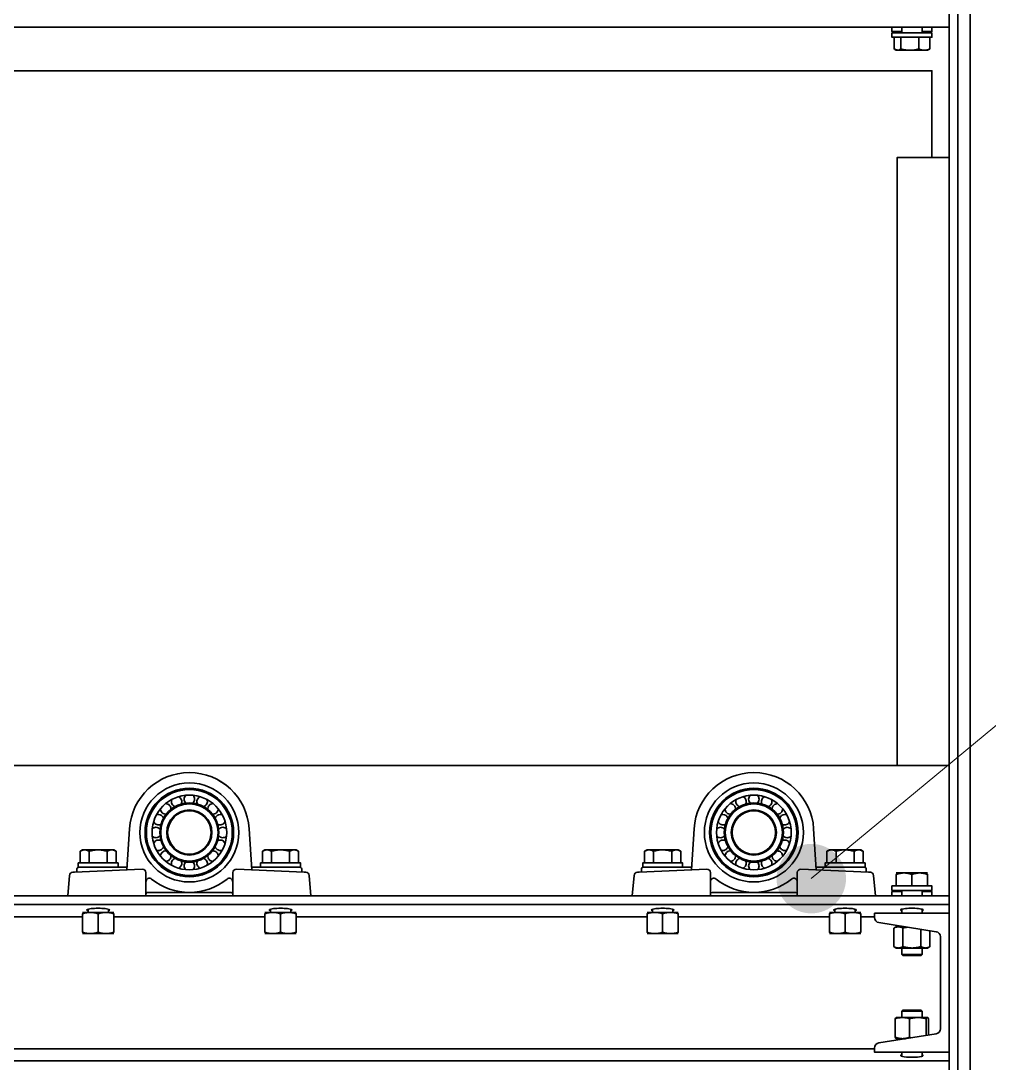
# Model space of a CAD drawing. Header units: millimetres. Extents: x -8400 to 8400, y -5940 to 5940.
# Drawn here: x -2306 to -1748, y 1444 to 2044 of the extents above; entities that cross this region are included whole.
import ezdxf

# ---------------------------------------------------------------- set-up
doc = ezdxf.new("R2010")
doc.units = ezdxf.units.MM
doc.layers.add('粗实线层', color=7, linetype='Continuous', lineweight=35)
doc.layers.add('细实线层', color=7, linetype='Continuous', lineweight=18)

# ---------------------------------------------------------------- blocks, each defined once
blk = doc.blocks.new('*X9')
at = {"layer": '细实线层', "lineweight": 18}
h = blk.add_hatch(color=0, dxfattribs=at)
edge = h.paths.add_edge_path(flags=0)
edge.add_arc((0, 0), 20, 0, 360)
at = {"layer": '细实线层', "color": 0}
blk.add_line((0, 0), (561.6, 465.67), dxfattribs=at)

msp = doc.modelspace()

# ---------------------------------------------------------------- linework, layer by layer
at = {"layer": '粗实线层', "linetype": 'Continuous', "lineweight": 35}
for points in [[(-1771.342, -151.23), (-1771.342, 4440.77)], [(-1766.342, -151.23), (-1766.342, 4440.77)], [(-1759.342, -151.23), (-1759.342, 4440.77)], [(-5571.342, 2043.204), (-5571.342, 2040.77), (-1771.342, 2040.77), (-1771.342, 2043.204)], [(-1804.342, 2040.77), (-1804.342, 2038.27), (-1804.12, 2038.27), (-1803.465, 2038.27), (-1802.621, 2038.27), (-1801.525, 2038.27), (-1800.204, 2038.27), (-1798.692, 2038.27)], [(-1798.692, 2040.771), (-1798.692, 2037.571)], [(-1786.991, 2037.571), (-1786.991, 2040.771)], [(-1786.991, 2038.27), (-1785.594, 2038.27), (-1784.355, 2038.27), (-1783.303, 2038.27), (-1782.459, 2038.27), (-1781.843, 2038.27), (-1781.468, 2038.27), (-1781.342, 2038.27), (-1781.342, 2040.77)], [(-1803.146, 2037.57), (-1803.146, 2038.27)], [(-1801.156, 2027.57), (-1801.407, 2027.584), (-1801.658, 2027.626), (-1801.909, 2027.693), (-1802.158, 2027.786), (-1802.283, 2027.841), (-1802.407, 2027.902), (-1802.469, 2027.935), (-1802.531, 2027.969), (-1802.593, 2028.004), (-1802.655, 2028.041), (-1802.902, 2028.199), (-1803.146, 2028.374), (-1803.146, 2035.07)], [(-1799.165, 2037.57), (-1799.165, 2038.27)], [(-1788.861, 2035.07), (-1788.861, 2028.374), (-1790.13, 2028.041), (-1791.411, 2027.787), (-1792.056, 2027.694), (-1792.704, 2027.626), (-1793.357, 2027.584), (-1794.013, 2027.57), (-1794.177, 2027.571), (-1794.341, 2027.574), (-1794.424, 2027.576), (-1794.506, 2027.578), (-1794.588, 2027.581), (-1794.67, 2027.584), (-1794.998, 2027.602), (-1795.324, 2027.626), (-1795.973, 2027.694), (-1796.619, 2027.787), (-1797.899, 2028.042), (-1799.165, 2028.374), (-1799.165, 2035.07)], [(-1782.538, 2028.374), (-1782.78, 2028.2), (-1783.024, 2028.044), (-1783.27, 2027.906), (-1783.518, 2027.789), (-1783.643, 2027.739), (-1783.769, 2027.695), (-1783.832, 2027.675), (-1783.895, 2027.657), (-1783.927, 2027.649), (-1783.958, 2027.641), (-1783.99, 2027.633), (-1784.022, 2027.626), (-1784.275, 2027.584), (-1784.528, 2027.57), (-1784.056, 2027.57), (-1783.851, 2027.57), (-1783.919, 2027.57), (-1784.257, 2027.57), (-1784.857, 2027.57), (-1785.7, 2027.57), (-1785.297, 2027.584), (-1784.896, 2027.626), (-1784.498, 2027.694), (-1784.102, 2027.787), (-1783.317, 2028.041), (-1782.538, 2028.374), (-1782.538, 2035.07)], [(-1782.538, 2037.57), (-1782.538, 2038.27)], [(-1803.146, 2028.374), (-1802.367, 2028.041), (-1801.581, 2027.787), (-1801.185, 2027.694), (-1800.787, 2027.626), (-1800.387, 2027.584), (-1799.984, 2027.57)], [(-1799.165, 2028.374), (-1799.407, 2028.2), (-1799.651, 2028.044), (-1799.897, 2027.906), (-1800.145, 2027.789), (-1800.27, 2027.739), (-1800.396, 2027.695), (-1800.459, 2027.675), (-1800.522, 2027.657), (-1800.554, 2027.649), (-1800.586, 2027.641), (-1800.617, 2027.633), (-1800.649, 2027.626), (-1800.902, 2027.584), (-1801.156, 2027.57), (-1800.431, 2027.57), (-1799.475, 2027.57), (-1798.318, 2027.57), (-1796.995, 2027.57), (-1795.545, 2027.57), (-1794.013, 2027.57), (-1792.446, 2027.57), (-1790.89, 2027.57), (-1789.394, 2027.57), (-1788.003, 2027.57), (-1786.759, 2027.57), (-1785.7, 2027.57), (-1785.8, 2027.571), (-1785.901, 2027.574), (-1785.952, 2027.576), (-1786.002, 2027.578), (-1786.052, 2027.581), (-1786.103, 2027.584), (-1786.304, 2027.602), (-1786.504, 2027.626), (-1786.902, 2027.694), (-1787.299, 2027.787), (-1788.084, 2028.042), (-1788.861, 2028.374)], [(-1802.585, 2028), (-1801.842, 2027.57)], [(-1783.842, 2027.57), (-1783.099, 2028)], [(-1781.342, 1965.764), (-1781.342, 2015.771), (-2671.351, 2015.771)], [(-1771.342, 1965.77), (-1801.342, 1965.77), (-1801.342, 1615.77), (-1771.342, 1615.77)], [(-2671.351, 1615.77), (-1801.358, 1615.77)], [(-2271.734, 1559.77), (-2271.734, 1566.467), (-2271.094, 1566.8), (-2270.449, 1567.054), (-2270.123, 1567.147), (-2269.796, 1567.215), (-2269.467, 1567.256), (-2269.136, 1567.27), (-2269.053, 1567.269), (-2268.971, 1567.267), (-2268.929, 1567.265), (-2268.888, 1567.262), (-2268.846, 1567.26), (-2268.805, 1567.256), (-2268.64, 1567.239), (-2268.475, 1567.214), (-2268.147, 1567.146), (-2267.822, 1567.053), (-2267.177, 1566.799), (-2266.538, 1566.467), (-2266.538, 1559.77)], [(-2250.95, 1566.467), (-2252.342, 1567.27), (-2252.479, 1567.27), (-2252.885, 1567.27), (-2253.548, 1567.27), (-2254.448, 1567.27), (-2255.557, 1567.27), (-2256.842, 1567.27), (-2258.264, 1567.27), (-2259.779, 1567.27), (-2261.342, 1567.27), (-2262.905, 1567.27), (-2264.42, 1567.27), (-2265.842, 1567.27), (-2267.127, 1567.27), (-2268.236, 1567.27), (-2269.136, 1567.27), (-2269.799, 1567.27), (-2270.205, 1567.27), (-2270.342, 1567.27), (-2271.734, 1566.467)], [(-2266.538, 1566.467), (-2265.901, 1566.642), (-2265.258, 1566.8), (-2265.096, 1566.836), (-2264.934, 1566.872), (-2264.772, 1566.906), (-2264.61, 1566.939), (-2264.285, 1566.999), (-2263.96, 1567.055), (-2263.308, 1567.148), (-2262.655, 1567.215), (-2261.999, 1567.256), (-2261.342, 1567.27), (-2260.682, 1567.256), (-2260.02, 1567.214), (-2259.937, 1567.207), (-2259.854, 1567.2), (-2259.771, 1567.192), (-2259.689, 1567.183), (-2259.524, 1567.166), (-2259.359, 1567.146), (-2259.031, 1567.102), (-2258.705, 1567.052), (-2258.057, 1566.935), (-2257.415, 1566.797), (-2256.778, 1566.641), (-2256.146, 1566.467), (-2256.146, 1559.77)], [(-2256.146, 1566.467), (-2255.506, 1566.8), (-2254.86, 1567.054), (-2254.535, 1567.147), (-2254.208, 1567.215), (-2253.879, 1567.256), (-2253.548, 1567.27), (-2253.465, 1567.269), (-2253.382, 1567.267), (-2253.341, 1567.265), (-2253.299, 1567.262), (-2253.258, 1567.26), (-2253.216, 1567.256), (-2253.051, 1567.239), (-2252.887, 1567.214), (-2252.559, 1567.146), (-2252.234, 1567.053), (-2251.588, 1566.799), (-2250.95, 1566.467), (-2250.95, 1559.77)], [(-2166.734, 1559.77), (-2166.734, 1566.467), (-2166.094, 1566.8), (-2165.448, 1567.054), (-2165.123, 1567.147), (-2164.796, 1567.215), (-2164.467, 1567.256), (-2164.136, 1567.27), (-2164.053, 1567.269), (-2163.97, 1567.267), (-2163.929, 1567.265), (-2163.888, 1567.262), (-2163.846, 1567.26), (-2163.805, 1567.256), (-2163.64, 1567.239), (-2163.475, 1567.214), (-2163.147, 1567.146), (-2162.822, 1567.053), (-2162.177, 1566.799), (-2161.538, 1566.467), (-2161.538, 1559.77)], [(-2145.95, 1566.467), (-2147.342, 1567.27), (-2147.479, 1567.27), (-2147.885, 1567.27), (-2148.548, 1567.27), (-2149.447, 1567.27), (-2150.557, 1567.27), (-2151.842, 1567.27), (-2153.264, 1567.27), (-2154.779, 1567.27), (-2156.342, 1567.27), (-2157.905, 1567.27), (-2159.42, 1567.27), (-2160.842, 1567.27), (-2162.127, 1567.27), (-2163.236, 1567.27), (-2164.136, 1567.27), (-2164.799, 1567.27), (-2165.205, 1567.27), (-2165.342, 1567.27), (-2166.734, 1566.467)], [(-2161.538, 1566.467), (-2160.901, 1566.642), (-2160.258, 1566.8), (-2160.096, 1566.836), (-2159.934, 1566.872), (-2159.772, 1566.906), (-2159.61, 1566.939), (-2159.285, 1566.999), (-2158.96, 1567.055), (-2158.308, 1567.148), (-2157.655, 1567.215), (-2156.999, 1567.256), (-2156.342, 1567.27), (-2155.682, 1567.256), (-2155.02, 1567.214), (-2154.937, 1567.207), (-2154.854, 1567.2), (-2154.771, 1567.192), (-2154.688, 1567.183), (-2154.524, 1567.166), (-2154.359, 1567.146), (-2154.031, 1567.102), (-2153.705, 1567.052), (-2153.057, 1566.935), (-2152.415, 1566.797), (-2151.778, 1566.641), (-2151.146, 1566.467), (-2151.146, 1559.77)], [(-2151.146, 1566.467), (-2150.506, 1566.8), (-2149.86, 1567.054), (-2149.535, 1567.147), (-2149.208, 1567.215), (-2148.878, 1567.256), (-2148.548, 1567.27), (-2148.465, 1567.269), (-2148.382, 1567.267), (-2148.34, 1567.265), (-2148.299, 1567.262), (-2148.258, 1567.26), (-2148.216, 1567.256), (-2148.051, 1567.239), (-2147.887, 1567.214), (-2147.559, 1567.146), (-2147.234, 1567.053), (-2146.588, 1566.799), (-2145.95, 1566.467), (-2145.95, 1559.77)], [(-1946.734, 1566.467), (-1945.342, 1567.27), (-1945.205, 1567.27), (-1944.799, 1567.27), (-1944.136, 1567.27), (-1944.467, 1567.256), (-1944.796, 1567.215), (-1945.123, 1567.147), (-1945.448, 1567.054), (-1946.094, 1566.8), (-1946.734, 1566.467), (-1946.734, 1559.77)], [(-1925.95, 1559.77), (-1925.95, 1566.467), (-1926.588, 1566.799), (-1927.234, 1567.053), (-1927.559, 1567.146), (-1927.887, 1567.214), (-1928.051, 1567.239), (-1928.216, 1567.256), (-1928.258, 1567.26), (-1928.299, 1567.262), (-1928.341, 1567.265), (-1928.382, 1567.267), (-1928.465, 1567.269), (-1928.548, 1567.27), (-1929.447, 1567.27), (-1930.557, 1567.27), (-1931.842, 1567.27), (-1933.264, 1567.27), (-1934.779, 1567.27), (-1936.342, 1567.27), (-1937.905, 1567.27), (-1939.42, 1567.27), (-1940.842, 1567.27), (-1942.127, 1567.27), (-1943.236, 1567.27), (-1944.136, 1567.27), (-1944.053, 1567.269), (-1943.971, 1567.267), (-1943.929, 1567.265), (-1943.888, 1567.262), (-1943.846, 1567.26), (-1943.805, 1567.256), (-1943.64, 1567.239), (-1943.475, 1567.214), (-1943.147, 1567.146), (-1942.822, 1567.053), (-1942.177, 1566.799), (-1941.538, 1566.467), (-1941.538, 1559.77)], [(-1941.538, 1566.467), (-1940.901, 1566.642), (-1940.258, 1566.8), (-1940.096, 1566.836), (-1939.934, 1566.872), (-1939.772, 1566.906), (-1939.61, 1566.939), (-1939.285, 1566.999), (-1938.96, 1567.055), (-1938.308, 1567.148), (-1937.655, 1567.215), (-1937, 1567.256), (-1936.342, 1567.27), (-1935.682, 1567.256), (-1935.02, 1567.214), (-1934.937, 1567.207), (-1934.854, 1567.2), (-1934.771, 1567.192), (-1934.689, 1567.183), (-1934.524, 1567.166), (-1934.359, 1567.146), (-1934.031, 1567.102), (-1933.705, 1567.052), (-1933.057, 1566.935), (-1932.415, 1566.797), (-1931.778, 1566.641), (-1931.146, 1566.467)], [(-1925.95, 1566.467), (-1927.342, 1567.27), (-1927.479, 1567.27), (-1927.885, 1567.27), (-1928.548, 1567.27), (-1928.878, 1567.256), (-1929.208, 1567.215), (-1929.535, 1567.147), (-1929.86, 1567.054), (-1930.506, 1566.8), (-1931.146, 1566.467), (-1931.146, 1559.77)], [(-1826.146, 1566.467), (-1826.778, 1566.641), (-1827.415, 1566.797), (-1828.057, 1566.935), (-1828.705, 1567.052), (-1829.031, 1567.102), (-1829.359, 1567.146), (-1829.523, 1567.166), (-1829.689, 1567.183), (-1829.771, 1567.192), (-1829.854, 1567.2), (-1829.937, 1567.207), (-1830.02, 1567.214), (-1830.682, 1567.256), (-1831.342, 1567.27), (-1832.905, 1567.27), (-1834.42, 1567.27), (-1835.842, 1567.27), (-1837.127, 1567.27), (-1838.236, 1567.27), (-1839.136, 1567.27), (-1839.799, 1567.27), (-1840.205, 1567.27), (-1840.342, 1567.27), (-1841.734, 1566.467), (-1841.734, 1559.77)], [(-1841.734, 1566.467), (-1841.094, 1566.8), (-1840.448, 1567.054), (-1840.123, 1567.147), (-1839.796, 1567.215), (-1839.467, 1567.256), (-1839.136, 1567.27), (-1839.053, 1567.269), (-1838.97, 1567.267), (-1838.929, 1567.265), (-1838.888, 1567.262), (-1838.846, 1567.26), (-1838.805, 1567.256), (-1838.64, 1567.239), (-1838.475, 1567.214), (-1838.148, 1567.146), (-1837.822, 1567.053), (-1837.177, 1566.799), (-1836.538, 1566.467)], [(-1820.95, 1559.77), (-1820.95, 1566.467), (-1821.588, 1566.799), (-1822.234, 1567.053), (-1822.559, 1567.146), (-1822.887, 1567.214), (-1823.051, 1567.239), (-1823.216, 1567.256), (-1823.258, 1567.26), (-1823.299, 1567.262), (-1823.34, 1567.265), (-1823.382, 1567.267), (-1823.465, 1567.269), (-1823.548, 1567.27), (-1824.447, 1567.27), (-1825.557, 1567.27), (-1826.842, 1567.27), (-1828.264, 1567.27), (-1829.779, 1567.27), (-1831.342, 1567.27), (-1831.999, 1567.256), (-1832.655, 1567.215), (-1833.308, 1567.148), (-1833.96, 1567.055), (-1834.285, 1566.999), (-1834.61, 1566.939), (-1834.772, 1566.906), (-1834.934, 1566.872), (-1835.096, 1566.836), (-1835.258, 1566.8), (-1835.901, 1566.642), (-1836.538, 1566.467), (-1836.538, 1559.77)], [(-1820.95, 1566.467), (-1822.342, 1567.27), (-1822.479, 1567.27), (-1822.885, 1567.27), (-1823.548, 1567.27), (-1823.879, 1567.256), (-1824.208, 1567.215), (-1824.535, 1567.147), (-1824.86, 1567.054), (-1825.506, 1566.8), (-1826.146, 1566.467), (-1826.146, 1559.77)], [(-2211.842, 1560.537), (-2211.842, 1560.535)], [(-2211.681, 1560.509), (-2211.442, 1560.271), (-2211.337, 1560.271), (-2211.029, 1560.271), (-2210.545, 1560.271), (-2209.922, 1560.271), (-2209.212, 1560.271), (-2208.472, 1560.271), (-2207.762, 1560.271), (-2207.139, 1560.271), (-2206.655, 1560.271), (-2206.347, 1560.271), (-2206.242, 1560.271), (-2206.003, 1560.509)], [(-2205.842, 1560.535), (-2205.842, 1560.537), (-2205.842, 1560.537)], [(-1886.842, 1560.537), (-1886.842, 1560.535)], [(-1886.68, 1560.509), (-1886.442, 1560.271), (-1886.336, 1560.271), (-1886.029, 1560.271), (-1885.545, 1560.271), (-1884.922, 1560.271), (-1884.212, 1560.271), (-1883.472, 1560.271), (-1882.762, 1560.271), (-1882.139, 1560.271), (-1881.655, 1560.271), (-1881.347, 1560.271), (-1881.242, 1560.271), (-1881.003, 1560.509)], [(-1880.842, 1560.535), (-1880.842, 1560.537), (-1880.842, 1560.537)], [(-2274.902, 1554.414), (-2235.932, 1556.167)], [(-2244.661, 1557.27), (-2253.154, 1557.27), (-2254.352, 1557.27), (-2255.684, 1557.27), (-2257.126, 1557.27), (-2258.649, 1557.27), (-2260.224, 1557.27), (-2261.821, 1557.27), (-2263.409, 1557.27), (-2264.956, 1557.27), (-2266.434, 1557.27), (-2267.814, 1557.27), (-2269.069, 1557.27), (-2270.174, 1557.27), (-2271.109, 1557.27), (-2271.856, 1557.27), (-2272.4, 1557.27), (-2272.731, 1557.27), (-2272.842, 1557.27), (-2272.842, 1559.77), (-2272.735, 1559.77), (-2272.415, 1559.77), (-2271.89, 1559.77), (-2271.168, 1559.77), (-2270.262, 1559.77), (-2269.191, 1559.77), (-2267.974, 1559.77), (-2266.633, 1559.77), (-2265.193, 1559.77), (-2263.682, 1559.77), (-2262.127, 1559.77), (-2260.557, 1559.77), (-2259.002, 1559.77), (-2257.491, 1559.77), (-2256.051, 1559.77), (-2254.71, 1559.77), (-2253.492, 1559.77), (-2252.421, 1559.77), (-2251.516, 1559.77), (-2250.794, 1559.77), (-2250.268, 1559.77), (-2249.949, 1559.77), (-2249.842, 1559.77), (-2249.842, 1557.27)], [(-2244.661, 1557.27), (-2263.995, 1557.27)], [(-2233.842, 1540.77), (-2233.842, 1554.17)], [(-2183.842, 1554.17), (-2183.842, 1540.77)], [(-2173.022, 1557.27), (-2164.53, 1557.27), (-2163.332, 1557.27), (-2162, 1557.27), (-2160.558, 1557.27), (-2159.035, 1557.27), (-2157.459, 1557.27), (-2155.863, 1557.27), (-2154.275, 1557.27), (-2152.728, 1557.27), (-2151.25, 1557.27), (-2149.87, 1557.27), (-2148.615, 1557.27), (-2147.51, 1557.27), (-2146.574, 1557.27), (-2145.828, 1557.27), (-2145.284, 1557.27), (-2144.953, 1557.27), (-2144.842, 1557.27), (-2144.842, 1559.77), (-2144.949, 1559.77), (-2145.268, 1559.77), (-2145.794, 1559.77), (-2146.516, 1559.77), (-2147.421, 1559.77), (-2148.493, 1559.77), (-2149.71, 1559.77), (-2151.051, 1559.77), (-2152.491, 1559.77), (-2154.002, 1559.77), (-2155.557, 1559.77), (-2157.127, 1559.77), (-2158.682, 1559.77), (-2160.193, 1559.77), (-2161.633, 1559.77), (-2162.974, 1559.77), (-2164.191, 1559.77), (-2165.263, 1559.77), (-2166.168, 1559.77), (-2166.89, 1559.77), (-2167.416, 1559.77), (-2167.735, 1559.77), (-2167.842, 1559.77), (-2167.842, 1557.27)], [(-1949.902, 1554.414), (-1910.932, 1556.167)], [(-1924.842, 1557.27), (-1924.842, 1559.77), (-1924.949, 1559.77), (-1925.268, 1559.77), (-1925.794, 1559.77), (-1926.516, 1559.77), (-1927.421, 1559.77), (-1928.493, 1559.77), (-1929.71, 1559.77), (-1931.051, 1559.77), (-1932.491, 1559.77), (-1934.002, 1559.77), (-1935.557, 1559.77), (-1937.127, 1559.77), (-1938.682, 1559.77), (-1940.193, 1559.77), (-1941.633, 1559.77), (-1942.974, 1559.77), (-1944.191, 1559.77), (-1945.262, 1559.77), (-1946.168, 1559.77), (-1946.89, 1559.77), (-1947.416, 1559.77), (-1947.735, 1559.77), (-1947.842, 1559.77), (-1947.842, 1557.27), (-1947.731, 1557.27), (-1947.4, 1557.27), (-1946.856, 1557.27), (-1946.109, 1557.27), (-1945.174, 1557.27), (-1944.069, 1557.27), (-1942.814, 1557.27), (-1941.434, 1557.27), (-1939.956, 1557.27), (-1938.409, 1557.27), (-1936.821, 1557.27), (-1935.224, 1557.27), (-1933.649, 1557.27), (-1932.126, 1557.27), (-1930.684, 1557.27), (-1929.351, 1557.27), (-1928.154, 1557.27)], [(-1919.661, 1557.27), (-1938.996, 1557.27)], [(-1919.661, 1557.27), (-1928.154, 1557.27)], [(-1908.842, 1540.77), (-1908.842, 1554.17)], [(-1858.842, 1554.17), (-1858.842, 1540.77)], [(-1848.022, 1557.27), (-1839.53, 1557.27), (-1838.332, 1557.27), (-1837, 1557.27), (-1835.558, 1557.27), (-1834.035, 1557.27), (-1832.459, 1557.27), (-1830.863, 1557.27), (-1829.275, 1557.27), (-1827.728, 1557.27), (-1826.25, 1557.27), (-1824.87, 1557.27), (-1823.615, 1557.27), (-1822.51, 1557.27), (-1821.574, 1557.27), (-1820.828, 1557.27), (-1820.284, 1557.27), (-1819.953, 1557.27), (-1819.842, 1557.27), (-1819.842, 1559.77), (-1819.949, 1559.77), (-1820.268, 1559.77), (-1820.794, 1559.77), (-1821.516, 1559.77), (-1822.421, 1559.77), (-1823.493, 1559.77), (-1824.71, 1559.77), (-1826.051, 1559.77), (-1827.491, 1559.77), (-1829.002, 1559.77), (-1830.557, 1559.77), (-1832.127, 1559.77), (-1833.682, 1559.77), (-1835.193, 1559.77), (-1836.632, 1559.77), (-1837.974, 1559.77), (-1839.191, 1559.77), (-1840.263, 1559.77), (-1841.168, 1559.77), (-1841.89, 1559.77), (-1842.415, 1559.77), (-1842.735, 1559.77), (-1842.842, 1559.77), (-1842.842, 1557.27)], [(-1828.688, 1557.27), (-1848.022, 1557.27)], [(-2277.812, 1552.544), (-2278.842, 1540.77)], [(-2138.842, 1540.77), (-2139.872, 1552.544)], [(-1813.842, 1540.77), (-1814.872, 1552.544)], [(-1801.842, 1553.97), (-1801.705, 1553.97), (-1801.299, 1553.97), (-1800.636, 1553.97), (-1799.736, 1553.97), (-1798.627, 1553.97), (-1797.342, 1553.97), (-1797.915, 1553.956), (-1798.485, 1553.915), (-1799.051, 1553.847), (-1799.615, 1553.754), (-1800.733, 1553.5), (-1801.842, 1553.166), (-1801.842, 1546.47)], [(-1792.842, 1553.166), (-1792.842, 1546.47)], [(-1783.842, 1553.97), (-1783.979, 1553.97), (-1784.385, 1553.97), (-1785.048, 1553.97), (-1785.948, 1553.97), (-1787.057, 1553.97), (-1788.342, 1553.97), (-1788.198, 1553.969), (-1788.055, 1553.967), (-1787.983, 1553.965), (-1787.911, 1553.962), (-1787.84, 1553.959), (-1787.768, 1553.956), (-1787.482, 1553.939), (-1787.197, 1553.914), (-1786.629, 1553.846), (-1786.066, 1553.753), (-1784.948, 1553.499), (-1783.842, 1553.166), (-1783.842, 1546.47)], [(-1798.692, 1543.27), (-1800.09, 1543.27), (-1801.328, 1543.27), (-1802.381, 1543.27), (-1803.225, 1543.27), (-1803.841, 1543.27), (-1804.216, 1543.27), (-1804.342, 1543.27), (-1804.342, 1540.77)], [(-1801.842, 1543.97), (-1801.842, 1543.27)], [(-1798.692, 1543.97), (-1798.692, 1540.77)], [(-1786.991, 1540.77), (-1786.991, 1543.97)], [(-1781.342, 1540.77), (-1781.342, 1543.27), (-1781.468, 1543.27), (-1781.843, 1543.27), (-1782.459, 1543.27), (-1783.303, 1543.27), (-1784.355, 1543.27), (-1785.594, 1543.27), (-1786.991, 1543.27)], [(-1783.842, 1543.97), (-1783.842, 1543.27)], [(-1771.342, 1538.337), (-1771.342, 1540.77), (-5571.342, 1540.77), (-5571.342, 1538.337)], [(-5571.342, 1535.77), (-1771.342, 1535.77)], [(-2261.342, 1530.466), (-2262.451, 1530.8), (-2263.569, 1531.054), (-2264.132, 1531.147), (-2264.699, 1531.215), (-2265.269, 1531.256), (-2265.842, 1531.27), (-2265.985, 1531.27), (-2266.129, 1531.267), (-2266.201, 1531.265), (-2266.273, 1531.263), (-2266.344, 1531.26), (-2266.416, 1531.256), (-2266.702, 1531.239), (-2266.987, 1531.215), (-2267.554, 1531.146), (-2268.118, 1531.054), (-2269.236, 1530.799), (-2270.342, 1530.466), (-2270.342, 1519.874), (-2269.233, 1519.541), (-2268.115, 1519.287), (-2267.551, 1519.194), (-2266.985, 1519.126), (-2266.415, 1519.084), (-2265.842, 1519.07), (-2264.42, 1519.07), (-2262.905, 1519.07), (-2261.342, 1519.07), (-2259.779, 1519.07), (-2258.264, 1519.07), (-2256.842, 1519.07), (-2255.557, 1519.07), (-2254.448, 1519.07), (-2253.548, 1519.07), (-2252.885, 1519.07), (-2252.479, 1519.07), (-2252.342, 1519.07)], [(-2270.342, 1531.27), (-2270.205, 1531.27), (-2269.799, 1531.27), (-2269.136, 1531.27), (-2268.236, 1531.27), (-2267.127, 1531.27), (-2265.842, 1531.27), (-2264.42, 1531.27), (-2262.905, 1531.27), (-2261.342, 1531.27), (-2259.779, 1531.27), (-2258.264, 1531.27), (-2256.842, 1531.27), (-2256.985, 1531.27), (-2257.129, 1531.267), (-2257.201, 1531.265), (-2257.272, 1531.263), (-2257.344, 1531.26), (-2257.416, 1531.256), (-2257.702, 1531.239), (-2257.987, 1531.215), (-2258.554, 1531.146), (-2259.118, 1531.054), (-2260.235, 1530.799), (-2261.342, 1530.466), (-2261.342, 1519.874), (-2262.448, 1519.541), (-2263.566, 1519.287), (-2264.13, 1519.194), (-2264.697, 1519.126), (-2264.982, 1519.102), (-2265.268, 1519.084), (-2265.34, 1519.081), (-2265.411, 1519.078), (-2265.483, 1519.076), (-2265.555, 1519.074), (-2265.699, 1519.071), (-2265.842, 1519.07), (-2267.127, 1519.07), (-2268.236, 1519.07), (-2269.136, 1519.07), (-2269.799, 1519.07), (-2270.205, 1519.07), (-2270.342, 1519.07)], [(-2267.192, 1533.082), (-2267.192, 1531.27)], [(-2261.342, 1519.874), (-2260.233, 1519.541), (-2259.115, 1519.287), (-2258.552, 1519.194), (-2257.985, 1519.126), (-2257.415, 1519.084), (-2256.842, 1519.07), (-2256.699, 1519.071), (-2256.555, 1519.074), (-2256.483, 1519.076), (-2256.411, 1519.078), (-2256.34, 1519.081), (-2256.268, 1519.084), (-2255.982, 1519.102), (-2255.697, 1519.126), (-2255.13, 1519.194), (-2254.566, 1519.287), (-2253.448, 1519.541), (-2252.342, 1519.874), (-2252.342, 1530.466), (-2253.45, 1530.8), (-2254.569, 1531.054), (-2255.132, 1531.147), (-2255.699, 1531.215), (-2256.269, 1531.256), (-2256.842, 1531.27), (-2255.557, 1531.27), (-2254.448, 1531.27), (-2253.548, 1531.27), (-2252.885, 1531.27), (-2252.479, 1531.27), (-2252.342, 1531.27)], [(-2255.491, 1531.27), (-2255.491, 1533.082)], [(-2147.342, 1531.27), (-2147.479, 1531.27), (-2147.885, 1531.27), (-2148.548, 1531.27), (-2149.447, 1531.27), (-2150.557, 1531.27), (-2151.842, 1531.27), (-2151.269, 1531.256), (-2150.699, 1531.215), (-2150.132, 1531.147), (-2149.569, 1531.054), (-2148.451, 1530.8), (-2147.342, 1530.466), (-2147.342, 1519.874), (-2148.448, 1519.541), (-2149.566, 1519.287), (-2150.13, 1519.194), (-2150.697, 1519.126), (-2150.982, 1519.102), (-2151.268, 1519.084), (-2151.34, 1519.081), (-2151.411, 1519.078), (-2151.483, 1519.076), (-2151.555, 1519.074), (-2151.699, 1519.071), (-2151.842, 1519.07), (-2153.264, 1519.07), (-2154.779, 1519.07), (-2156.342, 1519.07), (-2157.905, 1519.07), (-2159.42, 1519.07), (-2160.842, 1519.07), (-2160.698, 1519.071), (-2160.555, 1519.074), (-2160.483, 1519.076), (-2160.411, 1519.078), (-2160.34, 1519.081), (-2160.268, 1519.084), (-2159.982, 1519.102), (-2159.697, 1519.126), (-2159.13, 1519.194), (-2158.566, 1519.287), (-2157.448, 1519.541), (-2156.342, 1519.874), (-2156.342, 1530.466), (-2155.235, 1530.799), (-2154.118, 1531.054), (-2153.554, 1531.146), (-2152.987, 1531.215), (-2152.702, 1531.239), (-2152.416, 1531.256), (-2152.344, 1531.26), (-2152.272, 1531.263), (-2152.201, 1531.265), (-2152.129, 1531.267), (-2151.985, 1531.27), (-2151.842, 1531.27), (-2153.264, 1531.27), (-2154.779, 1531.27), (-2156.342, 1531.27), (-2157.905, 1531.27), (-2159.42, 1531.27), (-2160.842, 1531.27), (-2162.127, 1531.27), (-2163.236, 1531.27), (-2164.136, 1531.27), (-2164.799, 1531.27), (-2165.205, 1531.27), (-2165.342, 1531.27)], [(-2156.342, 1530.466), (-2157.45, 1530.8), (-2158.569, 1531.054), (-2159.132, 1531.147), (-2159.699, 1531.215), (-2160.268, 1531.256), (-2160.842, 1531.27), (-2160.985, 1531.27), (-2161.129, 1531.267), (-2161.201, 1531.265), (-2161.272, 1531.263), (-2161.344, 1531.26), (-2161.416, 1531.256), (-2161.702, 1531.239), (-2161.987, 1531.215), (-2162.554, 1531.146), (-2163.118, 1531.054), (-2164.236, 1530.799), (-2165.342, 1530.466), (-2165.342, 1519.874), (-2164.233, 1519.541), (-2163.115, 1519.287), (-2162.552, 1519.194), (-2161.985, 1519.126), (-2161.415, 1519.084), (-2160.842, 1519.07), (-2162.127, 1519.07), (-2163.236, 1519.07), (-2164.136, 1519.07), (-2164.799, 1519.07), (-2165.205, 1519.07), (-2165.342, 1519.07)], [(-2162.192, 1533.082), (-2162.192, 1531.27)], [(-2150.491, 1531.27), (-2150.491, 1533.082)], [(-1945.342, 1531.27), (-1945.205, 1531.27), (-1944.799, 1531.27), (-1944.136, 1531.27), (-1943.236, 1531.27), (-1942.127, 1531.27), (-1940.842, 1531.27), (-1940.985, 1531.27), (-1941.129, 1531.267), (-1941.2, 1531.265), (-1941.272, 1531.263), (-1941.344, 1531.26), (-1941.416, 1531.256), (-1941.702, 1531.239), (-1941.987, 1531.215), (-1942.554, 1531.146), (-1943.118, 1531.054), (-1944.236, 1530.799), (-1945.342, 1530.466), (-1945.342, 1519.874), (-1944.233, 1519.541), (-1943.115, 1519.287), (-1942.552, 1519.194), (-1941.985, 1519.126), (-1941.415, 1519.084), (-1940.842, 1519.07), (-1942.127, 1519.07), (-1943.236, 1519.07), (-1944.136, 1519.07), (-1944.799, 1519.07), (-1945.205, 1519.07), (-1945.342, 1519.07)], [(-1942.192, 1533.082), (-1942.192, 1531.27)], [(-1927.342, 1531.27), (-1927.479, 1531.27), (-1927.885, 1531.27), (-1928.548, 1531.27), (-1929.447, 1531.27), (-1930.557, 1531.27), (-1931.842, 1531.27), (-1931.269, 1531.256), (-1930.699, 1531.215), (-1930.132, 1531.147), (-1929.569, 1531.054), (-1928.45, 1530.8), (-1927.342, 1530.466), (-1927.342, 1519.874), (-1928.448, 1519.541), (-1929.566, 1519.287), (-1930.13, 1519.194), (-1930.697, 1519.126), (-1930.982, 1519.102), (-1931.268, 1519.084), (-1931.34, 1519.081), (-1931.412, 1519.078), (-1931.483, 1519.076), (-1931.555, 1519.074), (-1931.699, 1519.071), (-1931.842, 1519.07), (-1933.264, 1519.07), (-1934.779, 1519.07), (-1936.342, 1519.07), (-1937.905, 1519.07), (-1939.42, 1519.07), (-1940.842, 1519.07), (-1940.698, 1519.071), (-1940.555, 1519.074), (-1940.483, 1519.076), (-1940.411, 1519.078), (-1940.34, 1519.081), (-1940.268, 1519.084), (-1939.982, 1519.102), (-1939.697, 1519.126), (-1939.13, 1519.194), (-1938.566, 1519.287), (-1937.448, 1519.541), (-1936.342, 1519.874)], [(-1936.342, 1530.466), (-1936.342, 1519.874), (-1935.233, 1519.541), (-1934.115, 1519.287), (-1933.552, 1519.194), (-1932.985, 1519.126), (-1932.415, 1519.084), (-1931.842, 1519.07), (-1930.557, 1519.07), (-1929.447, 1519.07), (-1928.548, 1519.07), (-1927.885, 1519.07), (-1927.479, 1519.07), (-1927.342, 1519.07)], [(-1930.491, 1531.27), (-1930.491, 1533.082)], [(-1840.342, 1531.27), (-1840.205, 1531.27), (-1839.799, 1531.27), (-1839.136, 1531.27), (-1838.236, 1531.27), (-1837.127, 1531.27), (-1835.842, 1531.27), (-1835.985, 1531.27), (-1836.129, 1531.267), (-1836.201, 1531.265), (-1836.272, 1531.263), (-1836.344, 1531.26), (-1836.416, 1531.256), (-1836.702, 1531.239), (-1836.987, 1531.215), (-1837.554, 1531.146), (-1838.118, 1531.054), (-1839.235, 1530.799), (-1840.342, 1530.466), (-1840.342, 1519.874), (-1839.233, 1519.541), (-1838.115, 1519.287), (-1837.552, 1519.194), (-1836.985, 1519.126), (-1836.415, 1519.084), (-1835.842, 1519.07), (-1835.698, 1519.071), (-1835.555, 1519.074), (-1835.483, 1519.076), (-1835.411, 1519.078), (-1835.34, 1519.081), (-1835.268, 1519.084), (-1834.982, 1519.102), (-1834.697, 1519.126), (-1834.13, 1519.194), (-1833.566, 1519.287), (-1832.448, 1519.541), (-1831.342, 1519.874)], [(-1837.192, 1533.082), (-1837.192, 1531.27)], [(-1831.342, 1530.466), (-1832.45, 1530.8), (-1833.569, 1531.054), (-1834.132, 1531.147), (-1834.699, 1531.215), (-1835.269, 1531.256), (-1835.842, 1531.27), (-1834.42, 1531.27), (-1832.905, 1531.27), (-1831.342, 1531.27), (-1829.779, 1531.27), (-1828.264, 1531.27), (-1826.842, 1531.27), (-1825.557, 1531.27), (-1824.447, 1531.27), (-1823.548, 1531.27), (-1822.885, 1531.27), (-1822.479, 1531.27), (-1822.342, 1531.27)], [(-1825.491, 1531.27), (-1825.491, 1533.082)], [(-1798.693, 1532.195), (-1799.098, 1532.362), (-1799.31, 1532.538), (-1799.323, 1532.716), (-1799.136, 1532.892), (-1798.755, 1533.061), (-1798.192, 1533.216), (-1797.464, 1533.354), (-1796.593, 1533.469), (-1795.608, 1533.559), (-1794.536, 1533.621), (-1793.412, 1533.652), (-1792.271, 1533.652), (-1791.148, 1533.621), (-1790.076, 1533.559), (-1789.09, 1533.469), (-1788.22, 1533.354), (-1787.492, 1533.216), (-1786.928, 1533.061), (-1786.548, 1532.892), (-1786.361, 1532.716), (-1786.374, 1532.538), (-1786.586, 1532.362), (-1786.991, 1532.195)], [(-1798.692, 1533.081), (-1798.692, 1530.77)], [(-1786.991, 1530.77), (-1786.991, 1533.081)], [(-2472.383, 1528.77), (-2270.389, 1528.77)], [(-2252.398, 1528.77), (-2165.354, 1528.77)], [(-2147.364, 1528.77), (-1945.37, 1528.77)], [(-1927.379, 1528.77), (-1840.395, 1528.77)], [(-1822.345, 1528.77), (-1814.389, 1528.77)], [(-2156.342, 1519.874), (-2155.233, 1519.541), (-2154.115, 1519.287), (-2153.551, 1519.194), (-2152.985, 1519.126), (-2152.415, 1519.084), (-2151.842, 1519.07), (-2150.557, 1519.07), (-2149.447, 1519.07), (-2148.548, 1519.07), (-2147.885, 1519.07), (-2147.479, 1519.07), (-2147.342, 1519.07)], [(-1822.342, 1519.07), (-1822.479, 1519.07), (-1822.885, 1519.07), (-1823.548, 1519.07), (-1824.447, 1519.07), (-1825.557, 1519.07), (-1826.842, 1519.07), (-1828.264, 1519.07), (-1829.779, 1519.07), (-1831.342, 1519.07), (-1832.905, 1519.07), (-1834.42, 1519.07), (-1835.842, 1519.07), (-1837.127, 1519.07), (-1838.236, 1519.07), (-1839.136, 1519.07), (-1839.799, 1519.07), (-1840.205, 1519.07), (-1840.342, 1519.07)], [(-1798.038, 1522.166), (-1798.678, 1522.5), (-1799.324, 1522.754), (-1799.649, 1522.847), (-1799.976, 1522.915), (-1800.305, 1522.956), (-1800.636, 1522.97), (-1800.719, 1522.969), (-1800.802, 1522.967), (-1800.843, 1522.965), (-1800.885, 1522.963), (-1800.926, 1522.96), (-1800.967, 1522.956), (-1801.133, 1522.939), (-1801.297, 1522.915), (-1801.625, 1522.846), (-1801.95, 1522.754), (-1802.596, 1522.499), (-1803.234, 1522.166), (-1803.234, 1511.574), (-1802.594, 1511.241), (-1801.949, 1510.987), (-1801.623, 1510.894), (-1801.296, 1510.826), (-1800.967, 1510.784), (-1800.636, 1510.77), (-1801.299, 1510.77), (-1801.705, 1510.77), (-1801.842, 1510.77), (-1803.234, 1511.574)], [(-1796.609, 1522.97), (-1797.817, 1522.97), (-1798.907, 1522.97), (-1799.854, 1522.97), (-1800.636, 1522.97), (-1801.299, 1522.97), (-1801.705, 1522.97), (-1801.842, 1522.97), (-1803.234, 1522.166)], [(-1798.692, 1523.3), (-1798.692, 1522.97)], [(-1795.344, 1522.773), (-1795.46, 1522.755), (-1795.785, 1522.7), (-1796.11, 1522.638), (-1796.272, 1522.606), (-1796.434, 1522.572), (-1796.596, 1522.537), (-1796.758, 1522.5), (-1797.401, 1522.342), (-1798.038, 1522.166), (-1798.038, 1511.574)], [(-1787.646, 1521.555), (-1787.646, 1511.574), (-1788.278, 1511.4), (-1788.915, 1511.244), (-1789.557, 1511.106), (-1790.205, 1510.989), (-1790.531, 1510.939), (-1790.859, 1510.895), (-1791.024, 1510.875), (-1791.189, 1510.857), (-1791.271, 1510.849), (-1791.354, 1510.841), (-1791.437, 1510.833), (-1791.52, 1510.826), (-1792.182, 1510.784), (-1792.842, 1510.77), (-1791.279, 1510.77), (-1789.764, 1510.77), (-1788.342, 1510.77), (-1787.057, 1510.77), (-1785.948, 1510.77), (-1785.048, 1510.77), (-1784.385, 1510.77), (-1783.979, 1510.77), (-1783.842, 1510.77), (-1782.449, 1511.574)], [(-1782.449, 1520.735), (-1782.449, 1511.574), (-1783.088, 1511.242), (-1783.734, 1510.988), (-1784.059, 1510.894), (-1784.387, 1510.826), (-1784.551, 1510.802), (-1784.716, 1510.784), (-1784.758, 1510.781), (-1784.799, 1510.778), (-1784.841, 1510.776), (-1784.882, 1510.774), (-1784.965, 1510.771), (-1785.048, 1510.77), (-1785.379, 1510.784), (-1785.707, 1510.826), (-1786.034, 1510.894), (-1786.36, 1510.987), (-1787.006, 1511.241), (-1787.646, 1511.574)], [(-1798.692, 1510.77), (-1798.692, 1507.055), (-1798.108, 1506.47), (-1797.992, 1506.47), (-1797.652, 1506.47), (-1797.102, 1506.47), (-1796.365, 1506.47), (-1795.475, 1506.47), (-1794.469, 1506.47), (-1793.392, 1506.47), (-1792.292, 1506.47), (-1791.215, 1506.47), (-1790.209, 1506.47), (-1789.319, 1506.47), (-1788.582, 1506.47), (-1788.031, 1506.47), (-1787.692, 1506.47), (-1787.576, 1506.47), (-1786.991, 1507.055), (-1786.991, 1510.77)], [(-1798.692, 1507.055), (-1798.58, 1507.055), (-1798.247, 1507.055), (-1797.706, 1507.055), (-1796.979, 1507.055), (-1796.092, 1507.055), (-1795.081, 1507.055), (-1793.983, 1507.055), (-1792.842, 1507.055), (-1791.701, 1507.055), (-1790.603, 1507.055), (-1789.592, 1507.055), (-1788.705, 1507.055), (-1787.977, 1507.055), (-1787.437, 1507.055), (-1787.104, 1507.055), (-1786.991, 1507.055)], [(-1802.442, 1459.374), (-1802.275, 1459.042), (-1802.107, 1458.787), (-1802.023, 1458.694), (-1801.937, 1458.626), (-1801.895, 1458.602), (-1801.852, 1458.584), (-1801.841, 1458.581), (-1801.83, 1458.578), (-1801.819, 1458.576), (-1801.808, 1458.574), (-1801.787, 1458.571), (-1801.765, 1458.57), (-1801.833, 1458.57), (-1801.628, 1458.57), (-1801.156, 1458.57), (-1800.431, 1458.57), (-1799.475, 1458.57), (-1798.318, 1458.57), (-1798.186, 1458.571), (-1798.055, 1458.574), (-1797.989, 1458.576), (-1797.923, 1458.578), (-1797.858, 1458.581), (-1797.792, 1458.584), (-1797.53, 1458.602), (-1797.269, 1458.626), (-1796.749, 1458.694), (-1796.232, 1458.787), (-1795.208, 1459.042), (-1794.194, 1459.374), (-1794.194, 1469.967), (-1793.606, 1470.142), (-1793.012, 1470.3), (-1792.862, 1470.337), (-1792.712, 1470.372), (-1792.563, 1470.406), (-1792.413, 1470.438), (-1792.113, 1470.5), (-1791.813, 1470.555), (-1791.211, 1470.648), (-1790.607, 1470.715), (-1790.002, 1470.757), (-1789.394, 1470.771), (-1790.89, 1470.771), (-1792.446, 1470.771), (-1794.013, 1470.771), (-1795.545, 1470.771), (-1796.995, 1470.771), (-1798.318, 1470.771), (-1799.475, 1470.771), (-1800.431, 1470.771), (-1801.156, 1470.771), (-1801.628, 1470.771), (-1801.833, 1470.771), (-1801.765, 1470.771), (-1801.851, 1470.756), (-1801.937, 1470.715), (-1802.022, 1470.647), (-1802.107, 1470.554), (-1802.275, 1470.3), (-1802.442, 1469.967), (-1801.428, 1470.299), (-1800.403, 1470.553), (-1799.887, 1470.646), (-1799.367, 1470.715), (-1799.106, 1470.739), (-1798.844, 1470.756), (-1798.778, 1470.76), (-1798.712, 1470.763), (-1798.647, 1470.765), (-1798.581, 1470.767), (-1798.449, 1470.769), (-1798.318, 1470.771), (-1797.793, 1470.756), (-1797.27, 1470.715), (-1796.751, 1470.647), (-1796.235, 1470.554), (-1795.21, 1470.3), (-1794.194, 1469.967)], [(-1786.991, 1470.771), (-1786.991, 1474.485), (-1787.576, 1475.07), (-1787.694, 1475.07), (-1788.04, 1475.07), (-1788.601, 1475.07), (-1789.35, 1475.07), (-1790.255, 1475.07), (-1791.275, 1475.07), (-1792.364, 1475.07), (-1793.475, 1475.07), (-1794.558, 1475.07), (-1795.564, 1475.07), (-1796.45, 1475.07), (-1797.174, 1475.07), (-1797.706, 1475.07), (-1798.006, 1475.07), (-1798.108, 1475.07), (-1798.692, 1474.485), (-1798.692, 1470.771)], [(-1786.991, 1474.485), (-1787.104, 1474.485), (-1787.436, 1474.485), (-1787.977, 1474.485), (-1788.705, 1474.485), (-1789.591, 1474.485), (-1790.602, 1474.485), (-1791.699, 1474.485), (-1792.841, 1474.485), (-1793.982, 1474.485), (-1795.079, 1474.485), (-1796.091, 1474.485), (-1796.977, 1474.485), (-1797.705, 1474.485), (-1798.246, 1474.485), (-1798.58, 1474.485), (-1798.692, 1474.485)], [(-1783.919, 1470.771), (-1784.257, 1470.771), (-1784.857, 1470.771), (-1785.7, 1470.771), (-1786.759, 1470.771), (-1788.003, 1470.771), (-1789.394, 1470.771), (-1788.785, 1470.756), (-1788.173, 1470.715), (-1788.097, 1470.707), (-1788.02, 1470.7), (-1787.944, 1470.692), (-1787.867, 1470.684), (-1787.715, 1470.665), (-1787.563, 1470.646), (-1787.26, 1470.602), (-1786.959, 1470.552), (-1786.36, 1470.435), (-1785.767, 1470.297), (-1785.179, 1470.141), (-1784.595, 1469.967), (-1784.595, 1460.467)], [(-1783.242, 1460.681), (-1783.242, 1469.967), (-1783.409, 1470.3), (-1783.577, 1470.554), (-1783.662, 1470.647), (-1783.747, 1470.715), (-1783.832, 1470.756), (-1783.919, 1470.771), (-1783.94, 1470.769), (-1783.962, 1470.767), (-1783.972, 1470.765), (-1783.983, 1470.763), (-1783.994, 1470.76), (-1784.005, 1470.756), (-1784.047, 1470.739), (-1784.091, 1470.715), (-1784.176, 1470.646), (-1784.261, 1470.553), (-1784.428, 1470.299), (-1784.595, 1469.967)], [(-1802.442, 1469.967), (-1802.442, 1459.374), (-1801.426, 1459.041), (-1800.401, 1458.787), (-1799.884, 1458.694), (-1799.365, 1458.626), (-1798.843, 1458.584), (-1798.318, 1458.57), (-1797.492, 1458.57), (-1796.608, 1458.57)], [(-1798.692, 1458.57), (-1798.692, 1458.241)], [(-1794.194, 1459.374), (-1793.241, 1459.1)], [(-1814.389, 1452.77), (-2687.854, 1452.77)], [(-1798.692, 1450.771), (-1798.692, 1448.459)], [(-1786.991, 1448.459), (-1786.991, 1450.771)], [(-1771.342, 1445.77), (-5571.342, 1445.77)]]:
    msp.add_lwpolyline(points, dxfattribs=at)
for points in [[(-1781.342, 2037.571), (-1781.45, 2037.571), (-1781.773, 2037.571), (-1782.306, 2037.571), (-1783.036, 2037.571), (-1783.952, 2037.571), (-1785.035, 2037.571), (-1786.265, 2037.571), (-1787.619, 2037.571), (-1789.072, 2037.571), (-1790.596, 2037.571), (-1792.162, 2037.571), (-1793.741, 2037.571), (-1795.304, 2037.571), (-1796.819, 2037.571), (-1798.26, 2037.571), (-1799.598, 2037.571), (-1800.81, 2037.571), (-1801.871, 2037.571), (-1802.761, 2037.571), (-1803.465, 2037.571), (-1804.12, 2037.571), (-1804.342, 2037.571), (-1804.342, 2035.07), (-1804.12, 2035.07), (-1803.465, 2035.07), (-1802.761, 2035.07), (-1801.871, 2035.07), (-1800.81, 2035.07), (-1799.598, 2035.07), (-1798.26, 2035.07), (-1796.819, 2035.07), (-1795.304, 2035.07), (-1793.741, 2035.07), (-1792.162, 2035.07), (-1790.596, 2035.07), (-1789.072, 2035.07), (-1787.619, 2035.07), (-1786.265, 2035.07), (-1785.035, 2035.07), (-1783.952, 2035.07), (-1783.036, 2035.07), (-1782.306, 2035.07), (-1781.773, 2035.07), (-1781.45, 2035.07), (-1781.342, 2035.07)], [(-1792.842, 1553.166), (-1791.733, 1553.5), (-1790.615, 1553.754), (-1790.052, 1553.847), (-1789.485, 1553.915), (-1788.915, 1553.956), (-1788.342, 1553.97), (-1789.764, 1553.97), (-1791.279, 1553.97), (-1792.842, 1553.97), (-1794.405, 1553.97), (-1795.92, 1553.97), (-1797.342, 1553.97), (-1797.199, 1553.969), (-1797.055, 1553.967), (-1796.983, 1553.965), (-1796.911, 1553.962), (-1796.84, 1553.959), (-1796.768, 1553.956), (-1796.482, 1553.939), (-1796.197, 1553.914), (-1795.63, 1553.846), (-1795.066, 1553.753), (-1793.948, 1553.499)], [(-1804.342, 1543.97), (-1804.235, 1543.97), (-1803.915, 1543.97), (-1803.39, 1543.97), (-1802.668, 1543.97), (-1801.763, 1543.97), (-1800.691, 1543.97), (-1799.474, 1543.97), (-1798.133, 1543.97), (-1796.693, 1543.97), (-1795.182, 1543.97), (-1793.627, 1543.97), (-1792.057, 1543.97), (-1790.502, 1543.97), (-1788.991, 1543.97), (-1787.551, 1543.97), (-1786.21, 1543.97), (-1784.992, 1543.97), (-1783.921, 1543.97), (-1783.016, 1543.97), (-1782.294, 1543.97), (-1781.768, 1543.97), (-1781.449, 1543.97), (-1781.342, 1543.97), (-1781.342, 1546.47), (-1781.449, 1546.47), (-1781.768, 1546.47), (-1782.294, 1546.47), (-1783.016, 1546.47), (-1783.921, 1546.47), (-1784.992, 1546.47), (-1786.21, 1546.47), (-1787.551, 1546.47), (-1788.991, 1546.47), (-1790.502, 1546.47), (-1792.057, 1546.47), (-1793.627, 1546.47), (-1795.182, 1546.47), (-1796.693, 1546.47), (-1798.133, 1546.47), (-1799.474, 1546.47), (-1800.691, 1546.47), (-1801.763, 1546.47), (-1802.668, 1546.47), (-1803.39, 1546.47), (-1803.915, 1546.47), (-1804.235, 1546.47), (-1804.342, 1546.47)], [(-1940.842, 1531.27), (-1939.42, 1531.27), (-1937.905, 1531.27), (-1936.342, 1531.27), (-1934.779, 1531.27), (-1933.264, 1531.27), (-1931.842, 1531.27), (-1931.985, 1531.27), (-1932.129, 1531.267), (-1932.201, 1531.265), (-1932.272, 1531.263), (-1932.344, 1531.26), (-1932.416, 1531.256), (-1932.702, 1531.239), (-1932.987, 1531.215), (-1933.554, 1531.146), (-1934.118, 1531.054), (-1935.235, 1530.799), (-1936.342, 1530.466), (-1937.45, 1530.8), (-1938.569, 1531.054), (-1939.132, 1531.147), (-1939.699, 1531.215), (-1940.269, 1531.256)], [(-1831.342, 1530.466), (-1831.342, 1519.874), (-1830.233, 1519.541), (-1829.115, 1519.287), (-1828.551, 1519.194), (-1827.985, 1519.126), (-1827.415, 1519.084), (-1826.842, 1519.07), (-1826.699, 1519.071), (-1826.555, 1519.074), (-1826.483, 1519.076), (-1826.411, 1519.078), (-1826.34, 1519.081), (-1826.268, 1519.084), (-1825.982, 1519.102), (-1825.697, 1519.126), (-1825.13, 1519.194), (-1824.566, 1519.287), (-1823.448, 1519.541), (-1822.342, 1519.874), (-1822.342, 1530.466), (-1823.45, 1530.8), (-1824.569, 1531.054), (-1825.132, 1531.147), (-1825.699, 1531.215), (-1826.269, 1531.256), (-1826.842, 1531.27), (-1826.985, 1531.27), (-1827.129, 1531.267), (-1827.2, 1531.265), (-1827.273, 1531.263), (-1827.344, 1531.26), (-1827.416, 1531.256), (-1827.702, 1531.239), (-1827.987, 1531.215), (-1828.554, 1531.146), (-1829.118, 1531.054), (-1830.235, 1530.799)], [(-1798.038, 1511.574), (-1797.401, 1511.399), (-1796.758, 1511.241), (-1796.596, 1511.204), (-1796.434, 1511.169), (-1796.272, 1511.135), (-1796.11, 1511.102), (-1795.785, 1511.041), (-1795.46, 1510.986), (-1794.808, 1510.893), (-1794.155, 1510.825), (-1793.499, 1510.784), (-1792.842, 1510.77), (-1794.405, 1510.77), (-1795.92, 1510.77), (-1797.342, 1510.77), (-1798.627, 1510.77), (-1799.736, 1510.77), (-1800.636, 1510.77), (-1800.553, 1510.771), (-1800.471, 1510.774), (-1800.429, 1510.776), (-1800.388, 1510.778), (-1800.346, 1510.781), (-1800.305, 1510.784), (-1800.14, 1510.802), (-1799.975, 1510.826), (-1799.648, 1510.894), (-1799.322, 1510.988), (-1798.677, 1511.242)]]:
    msp.add_lwpolyline(points, close=True, dxfattribs=at)
for points in [[(-2244.755, 1555.77), (-2243.275, 1579.426, -0.9393687), (-2174.409, 1579.426), (-2172.929, 1555.77)], [(-2172.929, 1555.77), (-2174.409, 1579.426, 0.9393687), (-2243.275, 1579.425)], [(-1919.755, 1555.77), (-1918.274, 1579.425, -0.9393664), (-1849.409, 1579.426), (-1847.929, 1555.77)], [(-1847.929, 1555.77), (-1849.409, 1579.426, 0.9393664), (-1918.274, 1579.425)], [(-2223.741, 1585.457, 0.3352838), (-2226.627, 1587.637, 0.1016523), (-2227.81, 1587.394)], [(-2189.874, 1587.394, 0.1016656), (-2191.057, 1587.637, 0.3352706), (-2193.943, 1585.457)], [(-1898.741, 1585.457, 0.3352706), (-1901.627, 1587.637, 0.1016656), (-1902.81, 1587.394)], [(-1864.874, 1587.394, 0.1016523), (-1866.057, 1587.637, 0.3352838), (-1868.943, 1585.457)], [(-2225.74, 1579.132, 0.2292145), (-2228.092, 1580.27, 0.2021873), (-2230.24, 1579.365)], [(-2187.444, 1579.365, 0.2021825), (-2189.592, 1580.27, 0.2292061), (-2191.944, 1579.132)], [(-1900.74, 1579.132, 0.2292061), (-1903.092, 1580.27, 0.2021825), (-1905.24, 1579.365)], [(-1862.444, 1579.365, 0.2021873), (-1864.592, 1580.27, 0.2292145), (-1866.944, 1579.132)], [(-2225.166, 1572.524, 0.1278306), (-2226.627, 1572.904, 0.3067534), (-2229.413, 1571.017)], [(-2188.271, 1571.017, 0.3067799), (-2191.057, 1572.904, 0.1278041), (-2192.518, 1572.524)], [(-1900.166, 1572.524, 0.1278041), (-1901.627, 1572.904, 0.3067799), (-1904.413, 1571.017)], [(-1863.271, 1571.017, 0.3067666), (-1866.057, 1572.904, 0.1278173), (-1867.518, 1572.524)], [(-2222.107, 1566.638, 0.0290614), (-2222.454, 1566.658, 0.4142119), (-2225.454, 1563.658)], [(-2192.23, 1563.621, 0.4142278), (-2195.23, 1566.658, 0.0290614), (-2195.577, 1566.638)], [(-1897.107, 1566.638, 0.0290614), (-1897.454, 1566.658, 0.4142119), (-1900.454, 1563.658)], [(-1867.23, 1563.621, 0.4142278), (-1870.23, 1566.658, 0.0290614), (-1870.577, 1566.638)], [(-2278.842, 1540.77), (-2277.812, 1552.544, -0.3759691), (-2275.909, 1554.368), (-2275.774, 1554.374), (-2275.406, 1554.391), (-2274.902, 1554.414), (-2235.932, 1556.167, -0.4275501), (-2233.842, 1554.17), (-2233.842, 1540.77)], [(-2272.57, 1557.27, 0.4142324), (-2273.57, 1556.27), (-2273.57, 1554.473)], [(-2183.842, 1540.77), (-2183.842, 1554.17, -0.0105954), (-2183.84, 1554.259, -0.4142103), (-2181.752, 1556.167), (-2142.782, 1554.414), (-2142.278, 1554.391), (-2141.909, 1554.374), (-2141.775, 1554.368, -0.3759899), (-2139.872, 1552.544), (-2138.842, 1540.77)], [(-2144.114, 1554.473), (-2144.114, 1556.27, 0.4142146), (-2145.113, 1557.27)], [(-1953.842, 1540.77), (-1952.812, 1552.544, -0.3759691), (-1950.909, 1554.368), (-1950.774, 1554.374), (-1950.405, 1554.391), (-1949.902, 1554.414), (-1910.932, 1556.167, -0.4275227), (-1908.842, 1554.17), (-1908.842, 1540.77)], [(-1947.57, 1557.27, 0.4142324), (-1948.57, 1556.27), (-1948.57, 1554.473)], [(-1858.842, 1540.77), (-1858.842, 1554.168, -0.4276222), (-1856.752, 1556.167), (-1817.782, 1554.414), (-1817.278, 1554.391), (-1816.909, 1554.374), (-1816.775, 1554.368, -0.3759691), (-1814.872, 1552.544), (-1813.842, 1540.77)], [(-1819.114, 1554.473), (-1819.114, 1556.27, 0.4142324), (-1820.114, 1557.27)], [(-2183.842, 1548.929, 0.631298), (-2187.102, 1550.482, -0.3547088), (-2230.582, 1550.482, 0.6313219), (-2233.842, 1548.929)], [(-2183.842, 1548.929, 0.631298), (-2187.102, 1550.482, -0.3547088), (-2230.582, 1550.482, 0.6313219), (-2233.842, 1548.929)], [(-1858.842, 1548.929, 0.6313273), (-1862.102, 1550.482, -0.3547088), (-1905.582, 1550.482, 0.6312743), (-1908.842, 1548.929)], [(-1858.842, 1548.929, 0.6313273), (-1862.102, 1550.482, -0.3547088), (-1905.582, 1550.482, 0.6312743), (-1908.842, 1548.929)], [(-2183.842, 1541.77, 0.4142105), (-2184.842, 1542.77), (-2208.842, 1542.77), (-2232.842, 1542.77, 0.4142324), (-2233.842, 1541.77)], [(-1858.842, 1541.77, 0.4142105), (-1859.842, 1542.77), (-1883.842, 1542.77), (-1907.842, 1542.77, 0.4142105), (-1908.842, 1541.77)]]:
    msp.add_lwpolyline(points, format="xyb", dxfattribs=at)
msp.add_lwpolyline([(-1776.342, 1464.334, -0.3690561), (-1778.874, 1461.371), (-1811.81, 1456.17, 0.3690628), (-1814.342, 1453.207), (-1814.342, 1450.77), (-1771.342, 1450.77), (-1771.342, 1530.77), (-1814.342, 1530.77), (-1814.342, 1528.334, 0.3690496), (-1811.81, 1525.371), (-1778.874, 1520.17, -0.3690693), (-1776.342, 1517.207)], format="xyb", close=True, dxfattribs=at)
for centre, radius in [((-2208.842, 1577.27), 28.5), ((-2208.842, 1577.27), 25.5), ((-2208.842, 1577.27), 25.34), ((-2208.842, 1577.27), 24.739), ((-1883.842, 1577.27), 28.5), ((-1883.842, 1577.27), 25.5), ((-1883.842, 1577.27), 25.34), ((-1883.842, 1577.27), 24.739), ((-2208.842, 1577.27), 21.5), ((-1883.842, 1577.27), 21.5), ((-2208.842, 1577.27), 17), ((-2208.842, 1577.27), 16.5), ((-2208.842, 1577.27), 13), ((-1883.842, 1577.27), 17), ((-1883.842, 1577.27), 16.5), ((-1883.842, 1577.27), 13), ((-2208.842, 1577.27), 12.5), ((-1883.842, 1577.27), 12.5)]:
    msp.add_circle(centre, radius, dxfattribs=at)
for centre, radius, start, end in [((-2216.209, 1595.055), 3, 156.788471, 254.121242), ((-2216.209, 1595.055), 3, 330.862512, 68.217451), ((-2208.842, 1596.52), 3, 134.284166, 231.620651), ((-2208.842, 1596.52), 3, 308.362808, 45.698606), ((-2201.475, 1595.055), 3, 111.785503, 209.102064), ((-2201.475, 1595.055), 3, 285.8631, 23.211876), ((-1891.208, 1595.055), 3, 156.786771, 254.121243), ((-1891.208, 1595.055), 3, 330.862512, 68.2073), ((-1883.842, 1596.52), 3, 134.287413, 231.636472), ((-1883.842, 1596.52), 3, 308.362293, 45.733691), ((-1876.475, 1595.055), 3, 111.785503, 209.144712), ((-1876.475, 1595.055), 3, 285.8631, 23.211877), ((-2222.454, 1590.882), 3, 179.286085, 276.59938), ((-2222.454, 1591.637), 2.245, 90.002059, 90.963578), ((-2222.454, 1590.882), 3, 353.363401, 89.984853), ((-2195.23, 1590.882), 3, 89.999006, 186.624955), ((-2195.23, 1590.882), 3, 263.368609, 0.69774), ((-2195.23, 1591.637), 2.245, 89.036421, 89.997944), ((-1897.454, 1590.882), 3, 179.286085, 276.59938), ((-1897.454, 1591.637), 2.245, 90.002056, 90.96358), ((-1897.454, 1590.882), 3, 353.364835, 89.984853), ((-1870.23, 1590.882), 3, 89.999006, 186.624955), ((-1870.23, 1590.882), 3, 263.36984, 0.705548), ((-1870.23, 1591.637), 2.245, 89.036423, 89.997938), ((-2226.627, 1584.637), 3, 201.786035, 299.118844), ((-2191.057, 1584.637), 3, 240.869294, 338.220393), ((-1901.627, 1584.637), 3, 201.783822, 299.121313), ((-1866.057, 1584.637), 3, 240.868213, 338.205719), ((-2228.092, 1577.27), 3, 224.285973, 321.65317), ((-2189.592, 1577.27), 3, 218.365764, 315.71046), ((-1903.092, 1577.27), 3, 224.285973, 321.635614), ((-1864.592, 1577.27), 3, 218.364807, 315.714971), ((-2226.627, 1569.904), 3, 246.785072, 344.10119), ((-2195.224, 1564.416), 2.242, 89.196659, 90.159577), ((-2191.057, 1569.904), 3, 195.867819, 293.236794), ((-1901.627, 1569.904), 3, 246.785072, 344.138668), ((-1870.224, 1564.416), 2.242, 89.196658, 90.159576), ((-1866.057, 1569.904), 3, 195.8696, 293.23056), ((-2220.983, 1563.665), 4.471, 180.080477, 180.563291), ((-2222.454, 1563.658), 3, 269.998574, 6.653614), ((-2216.209, 1559.486), 3, 105.868575, 203.246977), ((-2216.209, 1559.486), 3, 291.781505, 29.109592), ((-2208.842, 1558.02), 3, 131.410425, 225.741744), ((-2208.842, 1558.02), 3, 314.281655, 48.584544), ((-2201.475, 1559.486), 3, 150.867534, 248.227602), ((-2201.475, 1559.486), 3, 336.780032, 74.147084), ((-2195.23, 1563.658), 3, 173.366861, 270.002336), ((-1895.982, 1563.665), 4.471, 180.080476, 180.563291), ((-1897.454, 1563.658), 3, 269.998574, 6.627473), ((-1891.208, 1559.486), 3, 105.867819, 203.202454), ((-1891.209, 1559.486), 3, 291.78059, 29.144712), ((-1883.842, 1558.02), 3, 131.410425, 225.693738), ((-1883.842, 1558.021), 3, 314.278409, 48.584545), ((-1876.475, 1559.486), 3, 150.867534, 248.211586), ((-1876.475, 1559.486), 3, 336.781732, 74.13918), ((-1870.23, 1563.658), 3, 173.366861, 270.002336)]:
    msp.add_arc(centre, radius, start, end, dxfattribs=at)
for centre, major_axis, ratio, start_param, end_param in [((-2261.342, 1532.638), (6.502, 0), 0.1565941, 5.8322695, 9.8756343), ((-2156.342, 1532.638), (6.473, 0), 0.156603, 5.8323437, 9.8756191), ((-1936.342, 1532.638), (6.456, 0), 0.1566028, 5.8323086, 9.8755684), ((-1831.342, 1532.638), (-6.512, 0), 0.1566045, 2.6907699, 6.7340168), ((-1792.833, 1448.903), (6.492, 0.001), 0.1565203, 2.6910215, 4.7110623), ((-1792.845, 1448.902), (-6.491, 0), 0.1565445, 1.5712005, 3.5924971)]:
    msp.add_ellipse(centre, major_axis=major_axis, ratio=ratio, start_param=start_param, end_param=end_param, dxfattribs=at)

# ---------------------------------------------------------------- block references
at = {"layer": '细实线层'}
msp.add_blockref('*X9', (-1850.783, 1550.706), dxfattribs=at)

doc.saveas('drawing.dxf')
